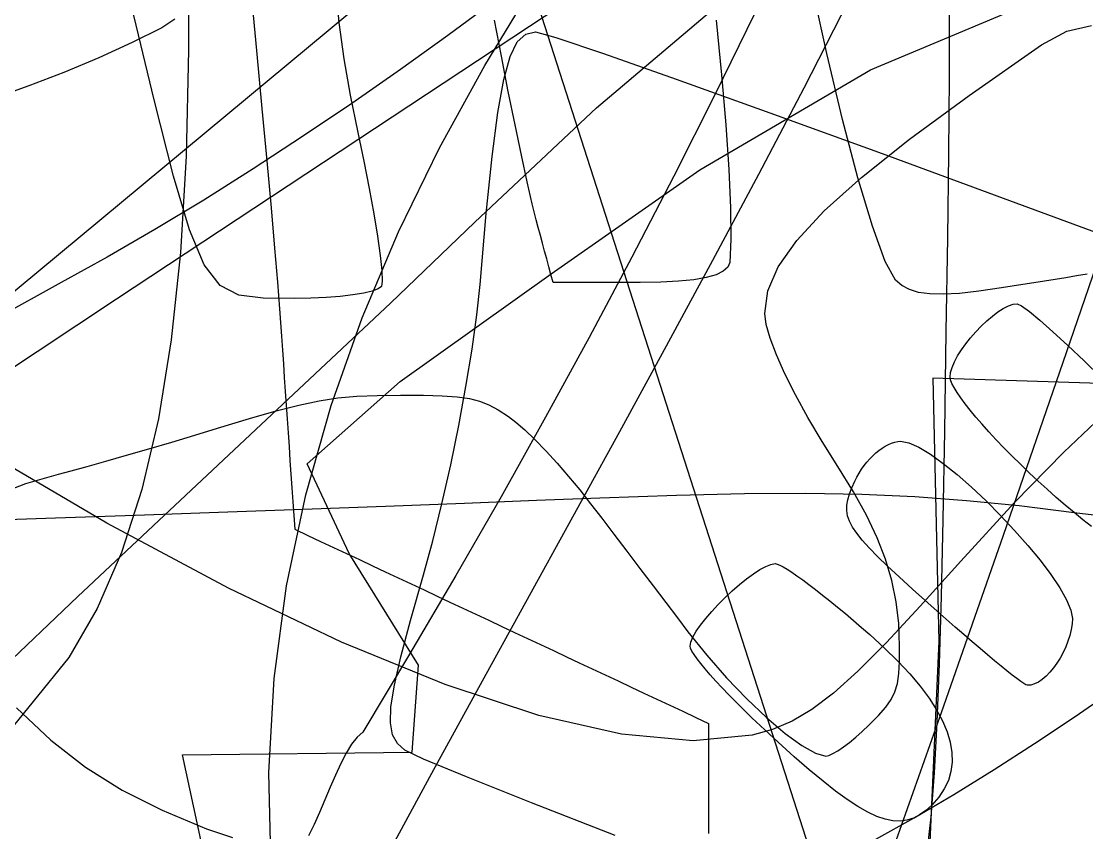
# Model space of a CAD drawing. Extents: x -75 to 75, y -75 to 75.
# Drawn here: x 22.84 to 42.37, y -41.61 to -26.73 of the extents above; entities that cross this region are included whole.
import ezdxf

# ---------------------------------------------------------------- set-up
doc = ezdxf.new("R2010")
doc.units = 0
for name, color, linetype in [('butterfly', 7, 'CONTINUOUS'), ('cat', 7, 'CONTINUOUS'), ('crown', 7, 'CONTINUOUS'), ('darth', 7, 'CONTINUOUS'), ('heart', 7, 'CONTINUOUS'), ('hellokitty', 7, 'CONTINUOUS'), ('ironman', 7, 'CONTINUOUS'), ('jackskellington', 7, 'CONTINUOUS'), ('mushroom', 7, 'CONTINUOUS'), ('nes', 7, 'CONTINUOUS'), ('skullbones', 7, 'CONTINUOUS'), ('star', 7, 'CONTINUOUS'), ('stormtrooper', 7, 'CONTINUOUS'), ('thundercats', 7, 'CONTINUOUS'), ('wolf', 7, 'CONTINUOUS')]:
    doc.layers.add(name, color=color, linetype=linetype)

msp = doc.modelspace()

# ---------------------------------------------------------------- linework, layer by layer
at = {"layer": 'butterfly', "color": 7}
for p, q in [((42.762757, -33.861479), (41.946105, -34.629384)), ((24.402195, -35.928272), (22.022627, -34.533163)), ((41.946105, -34.629384), (41.046981, -35.550565)), ((41.046981, -35.550565), (40.061052, -36.628395)), ((26.634615, -37.122851), (24.402195, -35.928272)), ((40.061052, -36.628395), (39.317445, -37.453632)), ((28.707365, -38.112234), (26.634615, -37.122851)), ((39.317445, -37.453632), (38.69526, -38.119053)), ((30.60792, -38.891769), (28.707365, -38.112234)), ((38.69526, -38.119053), (38.171744, -38.643636)), ((38.171744, -38.643636), (37.724139, -39.046367)), ((32.323758, -39.4568), (30.60792, -38.891769)), ((37.724139, -39.046367), (37.329694, -39.34622)), ((22.748524, -39.31699), (23.378069, -39.907007)), ((37.329694, -39.34622), (36.965653, -39.562176)), ((33.842362, -39.802669), (32.323758, -39.4568)), ((36.965653, -39.562176), (36.609263, -39.713213)), ((35.151204, -39.924728), (33.842362, -39.802669)), ((36.237765, -39.81831), (35.151204, -39.924728)), ((36.609263, -39.713213), (36.237765, -39.81831)), ((23.378069, -39.907007), (24.015519, -40.402061)), ((24.015519, -40.402061), (24.686185, -40.823828)), ((24.686185, -40.823828), (25.415377, -41.193985)), ((25.415377, -41.193985), (26.228406, -41.534207)), ((26.228406, -41.534207), (26.710756, -41.6946))]:
    msp.add_line(p, q, dxfattribs=at)
at = {"layer": 'cat', "color": 7}
for p, q in [((27.037754, -26.119726), (27.144889, -27.265043)), ((27.144889, -27.265043), (27.244346, -28.324217)), ((27.244346, -28.324217), (27.334494, -29.287811)), ((27.334494, -29.287811), (27.413714, -30.146385)), ((27.413714, -30.146385), (27.480493, -30.890495)), ((27.480493, -30.890495), (27.533204, -31.510715)), ((27.533204, -31.510715), (27.570336, -31.997608)), ((27.570336, -31.997608), (27.587749, -32.250448)), ((27.587749, -32.250448), (27.605162, -32.503288)), ((27.605162, -32.503288), (27.622575, -32.756128)), ((27.622575, -32.756128), (27.639988, -33.008968)), ((27.639988, -33.008968), (27.657401, -33.261816)), ((27.657401, -33.261816), (27.674814, -33.514657)), ((27.674814, -33.514657), (27.692228, -33.767497)), ((27.692228, -33.767497), (27.709641, -34.020337)), ((27.709641, -34.020337), (27.727054, -34.273174)), ((27.727054, -34.273174), (27.744467, -34.526017)), ((27.744467, -34.526017), (27.76188, -34.778865)), ((27.76188, -34.778865), (27.779293, -35.031705)), ((27.779293, -35.031705), (27.796706, -35.284545)), ((27.796706, -35.284545), (27.814119, -35.537386)), ((27.814119, -35.537386), (27.831532, -35.790226)), ((27.831532, -35.790226), (27.848946, -36.043074)), ((27.848946, -36.043074), (28.086074, -36.154329)), ((28.086074, -36.154329), (28.323213, -36.265592)), ((28.323213, -36.265592), (28.560339, -36.376844)), ((28.560339, -36.376844), (28.797476, -36.48811)), ((28.797476, -36.48811), (29.034605, -36.599362)), ((29.034605, -36.599362), (29.271739, -36.710626)), ((29.271739, -36.710626), (29.508868, -36.821878)), ((29.508868, -36.821878), (29.746002, -36.933144)), ((29.746002, -36.933144), (29.983131, -37.044396)), ((29.983131, -37.044396), (30.220268, -37.155662)), ((30.220268, -37.155662), (30.457397, -37.266914)), ((30.457397, -37.266914), (30.694531, -37.378177)), ((30.694531, -37.378177), (30.93166, -37.489432)), ((30.93166, -37.489432), (31.168797, -37.600695)), ((31.168797, -37.600695), (31.405923, -37.71195)), ((31.405923, -37.71195), (31.64306, -37.823211)), ((31.64306, -37.823211), (31.880186, -37.934465)), ((31.880186, -37.934465), (32.117326, -38.045717)), ((32.117326, -38.045717), (32.354455, -38.156983)), ((32.354455, -38.156983), (32.591592, -38.268235)), ((32.591592, -38.268235), (32.828718, -38.379502)), ((32.828718, -38.379502), (33.065858, -38.490754)), ((33.065858, -38.490754), (33.302984, -38.602017)), ((33.302984, -38.602017), (33.540121, -38.713272)), ((33.540121, -38.713272), (33.777247, -38.824535)), ((33.777247, -38.824535), (34.014385, -38.935787)), ((34.014385, -38.935787), (34.251513, -39.047042)), ((34.251513, -39.047042), (34.488645, -39.158305)), ((34.488645, -39.158305), (34.725774, -39.269557)), ((34.725774, -39.269557), (34.962911, -39.380823)), ((34.962911, -39.380823), (35.20004, -39.492075)), ((35.20004, -39.492075), (35.437174, -39.603341)), ((35.437174, -39.603341), (35.437174, -39.758705)), ((35.437174, -39.758705), (35.437174, -39.914062)), ((35.437174, -39.914062), (35.437174, -40.069429)), ((35.437174, -40.069429), (35.437174, -40.224795)), ((35.437174, -40.224795), (35.437174, -40.380164)), ((35.437174, -40.380164), (35.437174, -40.535527)), ((35.437174, -40.535527), (35.437174, -40.690896)), ((35.437174, -40.690896), (35.437174, -40.846262)), ((35.437174, -40.846262), (35.437174, -41.001628)), ((35.437174, -41.001628), (35.437174, -41.156994)), ((35.437174, -41.156994), (35.437174, -41.312361)), ((35.437174, -41.312361), (35.437174, -41.467727)), ((35.437174, -41.467727), (35.437174, -41.623093))]:
    msp.add_line(p, q, dxfattribs=at)
at = {"layer": 'crown', "color": 7}
for p, q in [((43.137159, -29.460359), (41.992367, -32.806375)), ((41.992367, -32.806375), (40.835224, -36.155091)), ((40.835224, -36.155091), (39.700296, -39.405981)), ((39.700296, -39.405981), (38.622153, -42.458516))]:
    msp.add_line(p, q, dxfattribs=at)
at = {"layer": 'darth', "color": 7}
for p, q in [((28.590294, -26.079173), (28.659647, -26.748379)), ((37.601217, -27.32004), (37.323886, -26.037241)), ((25.272528, -28.166644), (24.818035, -26.283886)), ((28.659647, -26.748379), (28.751307, -27.413907)), ((31.637647, -27.368294), (31.511807, -26.706297)), ((35.573126, -26.70797), (35.674681, -27.708217)), ((37.889042, -28.526681), (37.601217, -27.32004)), ((28.751307, -27.413907), (28.865997, -28.084105)), ((31.763899, -28.013558), (31.637647, -27.368294)), ((35.674681, -27.708217), (35.753867, -28.625193)), ((28.865997, -28.084105), (29.004438, -28.767312)), ((31.886934, -28.624355), (31.763899, -28.013558)), ((25.626501, -29.564971), (25.272528, -28.166644)), ((32.003122, -29.182952), (31.886934, -28.624355)), ((35.753867, -28.625193), (35.809484, -29.443437)), ((38.173313, -29.601185), (37.889042, -28.526681)), ((29.004438, -28.767312), (29.115413, -29.294796)), ((29.115413, -29.294796), (29.21366, -29.795566)), ((32.108843, -29.671622), (32.003122, -29.182952)), ((35.809484, -29.443437), (35.840331, -30.147474)), ((25.919397, -30.550807), (25.626501, -29.564971)), ((32.200461, -30.072632), (32.108843, -29.671622)), ((38.439993, -30.487569), (38.173313, -29.601185)), ((29.21366, -29.795566), (29.297407, -30.258041)), ((32.274355, -30.368251), (32.200461, -30.072632)), ((29.297407, -30.258041), (29.364881, -30.670641)), ((35.840331, -30.147474), (35.845214, -30.721836)), ((32.313033, -30.511897), (32.274355, -30.368251)), ((26.190661, -31.196082), (25.919397, -30.550807)), ((32.351712, -30.655542), (32.313033, -30.511897)), ((32.390393, -30.799188), (32.351712, -30.655542)), ((38.675045, -31.129851), (38.439993, -30.487569)), ((29.364881, -30.670641), (29.414306, -31.021785)), ((32.429072, -30.94283), (32.390393, -30.799188)), ((35.845214, -30.721836), (35.822918, -31.151054)), ((29.414306, -31.021785), (29.443914, -31.299889)), ((32.46775, -31.086476), (32.429072, -30.94283)), ((26.479736, -31.572742), (26.190661, -31.196082)), ((32.506429, -31.230121), (32.46775, -31.086476)), ((32.54511, -31.373767), (32.506429, -31.230121)), ((35.788967, -31.236776), (35.706047, -31.311125)), ((35.822918, -31.151054), (35.788967, -31.236776)), ((38.864424, -31.472042), (38.675045, -31.129851)), ((29.443914, -31.299889), (29.451929, -31.493381)), ((32.583789, -31.517412), (32.54511, -31.373767)), ((35.393602, -31.425634), (35.164231, -31.46576)), ((35.574232, -31.374086), (35.393602, -31.425634)), ((35.706047, -31.311125), (35.574232, -31.374086)), ((41.986022, -31.429537), (41.789327, -31.460736)), ((42.18272, -31.39834), (41.986022, -31.429537)), ((42.379417, -31.367143), (42.18272, -31.39834)), ((26.826067, -31.752718), (26.479736, -31.572742)), ((29.379994, -31.634834), (29.26982, -31.676027)), ((29.436576, -31.590677), (29.379994, -31.634834)), ((29.451929, -31.493381), (29.436576, -31.590677)), ((32.78387, -31.517412), (32.583789, -31.517412)), ((32.983952, -31.517412), (32.78387, -31.517412)), ((33.184033, -31.517412), (32.983952, -31.517412)), ((33.384115, -31.517412), (33.184033, -31.517412)), ((33.584199, -31.517412), (33.384115, -31.517412)), ((33.78428, -31.517412), (33.584199, -31.517412)), ((33.984362, -31.517412), (33.78428, -31.517412)), ((34.184443, -31.517412), (33.984362, -31.517412)), ((34.559576, -31.511655), (34.184443, -31.517412)), ((34.886197, -31.494439), (34.559576, -31.511655)), ((35.164231, -31.46576), (34.886197, -31.494439)), ((38.9791, -31.572194), (38.864424, -31.472042)), ((39.117468, -31.647937), (38.9791, -31.572194)), ((40.805842, -31.616723), (40.390081, -31.677345)), ((41.00254, -31.585527), (40.805842, -31.616723)), ((41.199237, -31.554327), (41.00254, -31.585527)), ((41.395932, -31.52313), (41.199237, -31.554327)), ((41.59263, -31.491933), (41.395932, -31.52313)), ((41.789327, -31.460736), (41.59263, -31.491933)), ((27.269097, -31.807952), (26.826067, -31.752718)), ((27.84827, -31.810492), (27.269097, -31.807952)), ((28.14316, -31.806004), (27.84827, -31.810492)), ((28.423551, -31.793135), (28.14316, -31.806004)), ((28.682927, -31.772815), (28.423551, -31.793135)), ((28.914773, -31.745919), (28.682927, -31.772815)), ((29.112577, -31.713356), (28.914773, -31.745919)), ((29.26982, -31.676027), (29.112577, -31.713356)), ((39.285966, -31.699756), (39.117468, -31.647937)), ((39.491034, -31.728125), (39.285966, -31.699756)), ((39.739116, -31.733515), (39.491034, -31.728125)), ((40.036651, -31.716441), (39.739116, -31.733515)), ((40.390081, -31.677345), (40.036651, -31.716441)), ((30.959772, -35.562627), (32.283535, -35.51183)), ((32.283535, -35.51183), (33.440342, -35.466122)), ((33.440342, -35.466122), (34.848633, -35.416182)), ((34.848633, -35.416182), (36.095751, -35.387921)), ((36.095751, -35.387921), (37.216382, -35.382389)), ((37.216382, -35.382389), (38.245206, -35.400677)), ((38.245206, -35.400677), (39.216909, -35.443829)), ((39.216909, -35.443829), (40.166171, -35.512914)), ((40.166171, -35.512914), (41.127674, -35.608997)), ((24.924363, -35.782823), (26.451347, -35.728614)), ((26.451347, -35.728614), (27.997217, -35.672714)), ((27.997217, -35.672714), (29.515511, -35.61682)), ((29.515511, -35.61682), (30.959772, -35.562627)), ((41.127674, -35.608997), (42.136102, -35.733146)), ((42.136102, -35.733146), (42.893756, -35.828275)), ((22.112891, -35.879394), (23.462724, -35.833648)), ((23.462724, -35.833648), (24.924363, -35.782823))]:
    msp.add_line(p, q, dxfattribs=at)
at = {"layer": 'heart', "color": 7}
for p, q in [((33.381611, -28.314836), (41.310292, -21.59442)), ((31.150292, -30.413864), (33.381611, -28.314836)), ((29.606889, -31.895531), (31.150292, -30.413864)), ((23.874251, -37.275364), (29.606889, -31.895531)), ((19.420432, -41.508697), (23.874251, -37.275364))]:
    msp.add_line(p, q, dxfattribs=at)
at = {"layer": 'hellokitty', "color": 7}
for p, q in [((42.15688, -39.475596), (42.888253, -38.970447)), ((41.414059, -39.9708), (42.15688, -39.475596)), ((40.668609, -40.449633), (41.414059, -39.9708)), ((39.929345, -40.905678), (40.668609, -40.449633)), ((39.205081, -41.332517), (39.929345, -40.905678)), ((38.504633, -41.723728), (39.205081, -41.332517))]:
    msp.add_line(p, q, dxfattribs=at)
at = {"layer": 'ironman', "color": 7}
for p, q in [((31.331448, -27.538113), (32.232067, -26.061323)), ((37.186275, -27.949581), (38.001815, -26.3601)), ((36.286163, -26.581348), (35.550788, -28.079195)), ((30.500647, -29.048442), (31.331448, -27.538113)), ((35.550788, -28.079195), (34.79894, -29.56897)), ((36.356722, -29.532264), (37.186275, -27.949581)), ((29.748404, -30.591667), (30.500647, -29.048442)), ((34.79894, -29.56897), (34.030849, -31.05056)), ((35.515604, -31.109234), (36.356722, -29.532264)), ((29.08346, -32.167141), (29.748404, -30.591667)), ((34.030849, -31.05056), (33.246757, -32.523842)), ((34.665378, -32.681582), (35.515604, -31.109234)), ((28.514556, -33.774216), (29.08346, -32.167141)), ((33.246757, -32.523842), (32.446897, -33.988702)), ((33.808492, -34.250393), (34.665378, -32.681582)), ((28.050429, -35.412248), (28.514556, -33.774216)), ((32.446897, -33.988702), (31.631506, -35.44502)), ((32.947396, -35.816754), (33.808492, -34.250393)), ((27.699823, -37.080588), (28.050429, -35.412248)), ((31.631506, -35.44502), (30.800825, -36.892673)), ((32.084543, -37.381756), (32.947396, -35.816754)), ((30.800825, -36.892673), (29.955089, -38.331549)), ((27.471475, -38.778589), (27.699823, -37.080588)), ((31.222383, -38.946483), (32.084543, -37.381756)), ((29.955089, -38.331549), (29.094532, -39.761524)), ((27.374128, -40.505611), (27.471475, -38.778589)), ((30.363369, -40.512024), (31.222383, -38.946483)), ((29.094532, -39.761524), (28.992395, -39.852634)), ((28.892204, -39.983709), (28.793463, -40.148042)), ((28.992395, -39.852634), (28.892204, -39.983709)), ((28.793463, -40.148042), (28.695678, -40.338931)), ((28.695678, -40.338931), (28.598354, -40.549672)), ((27.41652, -42.261), (27.374128, -40.505611)), ((28.598354, -40.549672), (28.500996, -40.773562)), ((29.509949, -42.079463), (30.363369, -40.512024)), ((28.500996, -40.773562), (28.403107, -41.0039)), ((28.403107, -41.0039), (28.304191, -41.233982)), ((28.304191, -41.233982), (28.203756, -41.457104)), ((28.203756, -41.457104), (28.101304, -41.666561))]:
    msp.add_line(p, q, dxfattribs=at)
at = {"layer": 'jackskellington', "color": 7}
for p, q in [((25.650794, -26.687647), (25.412173, -26.846998)), ((25.412173, -26.846998), (24.869261, -27.11857)), ((41.537729, -27.160446), (42.003825, -26.909545)), ((42.003825, -26.909545), (42.457692, -26.803689)), ((24.869261, -27.11857), (24.259061, -27.395368)), ((40.213088, -28.08666), (41.537729, -27.160446)), ((24.259061, -27.395368), (23.615499, -27.66476)), ((23.615499, -27.66476), (22.972504, -27.914112)), ((22.972504, -27.914112), (22.364004, -28.130788)), ((39.118661, -28.892263), (40.213088, -28.08666)), ((38.238004, -29.593238), (39.118661, -28.892263)), ((37.554665, -30.205556), (38.238004, -29.593238)), ((37.052196, -30.745196), (37.554665, -30.205556)), ((36.714151, -31.22814), (37.052196, -30.745196)), ((36.524082, -31.670363), (36.714151, -31.22814)), ((36.465544, -32.08784), (36.524082, -31.670363)), ((36.490662, -32.285249), (36.465544, -32.08784)), ((36.562589, -32.539215), (36.490662, -32.285249)), ((36.678269, -32.843349), (36.562589, -32.539215)), ((36.834643, -33.191264), (36.678269, -32.843349)), ((37.028659, -33.57657), (36.834643, -33.191264)), ((28.98806, -33.603971), (29.361232, -33.588308)), ((29.361232, -33.588308), (29.785575, -33.584103)), ((29.785575, -33.584103), (30.212411, -33.586361)), ((30.212411, -33.586361), (30.554182, -33.595194)), ((37.257262, -33.992882), (37.028659, -33.57657)), ((27.509389, -33.870635), (27.926723, -33.764384)), ((27.926723, -33.764384), (28.29569, -33.687515)), ((28.29569, -33.687515), (28.641175, -33.635541)), ((28.641175, -33.635541), (28.98806, -33.603971)), ((30.554182, -33.595194), (30.827819, -33.61399)), ((30.827819, -33.61399), (31.050253, -33.646068)), ((31.050253, -33.646068), (31.238416, -33.694765)), ((31.238416, -33.694765), (31.409236, -33.76341)), ((31.409236, -33.76341), (31.579642, -33.855338)), ((27.018802, -34.010755), (27.509389, -33.870635)), ((31.579642, -33.855338), (31.766569, -33.973877)), ((31.766569, -33.973877), (31.903563, -34.076854)), ((26.430081, -34.189233), (27.018802, -34.010755)), ((31.903563, -34.076854), (32.067604, -34.220658)), ((37.5174, -34.433804), (37.257262, -33.992882)), ((25.593027, -34.442979), (26.016376, -34.315648)), ((26.016376, -34.315648), (26.430081, -34.189233)), ((32.067604, -34.220658), (32.252511, -34.398732)), ((24.765156, -34.686539), (25.171974, -34.567763)), ((25.171974, -34.567763), (25.593027, -34.442979)), ((32.252511, -34.398732), (32.452098, -34.604514)), ((37.806023, -34.892951), (37.5174, -34.433804)), ((24.384514, -34.795852), (24.765156, -34.686539)), ((32.452098, -34.604514), (32.660192, -34.831441)), ((23.749514, -34.972252), (24.041986, -34.892242)), ((24.041986, -34.892242), (24.384514, -34.795852)), ((32.660192, -34.831441), (32.870603, -35.072952)), ((38.091463, -35.353924), (37.806023, -34.892951)), ((22.91878, -35.20624), (23.519037, -35.032419)), ((23.519037, -35.032419), (23.749514, -34.972252)), ((32.870603, -35.072952), (33.077156, -35.32249)), ((22.394893, -35.40865), (22.91878, -35.20624)), ((33.077156, -35.32249), (33.273664, -35.57349)), ((38.330683, -35.78617), (38.091463, -35.353924)), ((33.273664, -35.57349), (33.475826, -35.839798)), ((33.475826, -35.839798), (33.698578, -36.13321)), ((38.526195, -36.197026), (38.330683, -35.78617)), ((33.698578, -36.13321), (33.934603, -36.444095)), ((38.68052, -36.593822), (38.526195, -36.197026)), ((33.934603, -36.444095), (34.176589, -36.762809)), ((38.796172, -36.983893), (38.68052, -36.593822)), ((34.176589, -36.762809), (34.417212, -37.079716)), ((34.417212, -37.079716), (34.649153, -37.385179)), ((38.875662, -37.37457), (38.796172, -36.983893)), ((34.649153, -37.385179), (34.865098, -37.66956)), ((38.921515, -37.773189), (38.875662, -37.37457)), ((34.865098, -37.66956), (35.057729, -37.923222)), ((38.936247, -38.18708), (38.921515, -37.773189)), ((35.057729, -37.923222), (35.401831, -38.353071)), ((38.933707, -38.466858), (38.936247, -38.18708)), ((35.401831, -38.353071), (35.766118, -38.766905)), ((38.922757, -38.690358), (38.933707, -38.466858)), ((35.766118, -38.766905), (36.13647, -39.151992)), ((38.897808, -38.871629), (38.922757, -38.690358)), ((38.784028, -39.163667), (38.853387, -39.024715)), ((38.853387, -39.024715), (38.897808, -38.871629)), ((36.13647, -39.151992), (36.498756, -39.495603)), ((38.684254, -39.302532), (38.784028, -39.163667)), ((38.548595, -39.455355), (38.684254, -39.302532)), ((36.498756, -39.495603), (36.838862, -39.785013)), ((38.253636, -39.749597), (38.371577, -39.636186)), ((38.371577, -39.636186), (38.548595, -39.455355)), ((36.838862, -39.785013), (37.142657, -40.007495)), ((38.13484, -39.8554), (38.253636, -39.749597)), ((37.142657, -40.007495), (37.396019, -40.150316)), ((37.805597, -40.103998), (37.907595, -40.034916)), ((37.907595, -40.034916), (38.018418, -39.951276)), ((38.018418, -39.951276), (38.13484, -39.8554)), ((37.396019, -40.150316), (37.584829, -40.200752)), ((37.584829, -40.200752), (37.640988, -40.189237)), ((37.640988, -40.189237), (37.715653, -40.156212)), ((37.715653, -40.156212), (37.805597, -40.103998))]:
    msp.add_line(p, q, dxfattribs=at)
at = {"layer": 'mushroom', "color": 7}
for p, q in [((39.850001, -27.751656), (39.854234, -26.508086)), ((39.838147, -29.143387), (39.850001, -27.751656)), ((39.819323, -30.696162), (39.838147, -29.143387)), ((39.794234, -32.422863), (39.819323, -30.696162)), ((39.765286, -34.250935), (39.794234, -32.422863)), ((39.7367, -35.862091), (39.765286, -34.250935)), ((39.706045, -37.274943), (39.7367, -35.862091)), ((39.6709, -38.508093), (39.706045, -37.274943)), ((39.628834, -39.580154), (39.6709, -38.508093)), ((39.577422, -40.509729), (39.628834, -39.580154)), ((39.514238, -41.315428), (39.577422, -40.509729)), ((39.436853, -42.015862), (39.514238, -41.315428))]:
    msp.add_line(p, q, dxfattribs=at)
at = {"layer": 'nes', "color": 7}
for p, q in [((39.333125, -22.075047), (32.150408, -26.822434)), ((32.150408, -26.822434), (24.58234, -31.825178)), ((24.58234, -31.825178), (16.837726, -36.945282))]:
    msp.add_line(p, q, dxfattribs=at)
at = {"layer": 'skullbones', "color": 7}
for p, q in [((25.897919, -25.542302), (25.89933, -27.255515)), ((32.08283, -26.963347), (32.26308, -26.922109)), ((32.26308, -26.922109), (32.634171, -27.025177)), ((31.797159, -27.37338), (31.929476, -27.104868)), ((31.929476, -27.104868), (32.08283, -26.963347)), ((32.634171, -27.025177), (33.51241, -27.320573)), ((25.89933, -27.255515), (25.858415, -29.198832)), ((33.51241, -27.320573), (34.840537, -27.787583)), ((31.680012, -27.795593), (31.797159, -27.37338)), ((31.572175, -28.398216), (31.680012, -27.795593)), ((34.840537, -27.787583), (36.561279, -28.405497)), ((31.467778, -29.207962), (31.572175, -28.398216)), ((36.561279, -28.405497), (38.617375, -29.153604)), ((25.858415, -29.198832), (25.754078, -30.968182)), ((31.360965, -30.251535), (31.467778, -29.207962)), ((38.617375, -29.153604), (40.951556, -30.011187)), ((40.951556, -30.011187), (43.506559, -30.957537)), ((31.245869, -31.55565), (31.360965, -30.251535)), ((25.754078, -30.968182), (25.58469, -32.571834)), ((31.187362, -32.109421), (31.245869, -31.55565)), ((31.100099, -32.738819), (31.187362, -32.109421)), ((25.58469, -32.571834), (25.348623, -34.018053)), ((30.988325, -33.422), (31.100099, -32.738819)), ((30.85629, -34.137132), (30.988325, -33.422)), ((25.348623, -34.018053), (25.044248, -35.315107)), ((30.708239, -34.862366), (30.85629, -34.137132)), ((30.548416, -35.575872), (30.708239, -34.862366)), ((25.044248, -35.315107), (24.669937, -36.471262)), ((30.381073, -36.255805), (30.548416, -35.575872)), ((30.210455, -36.880326), (30.381073, -36.255805)), ((24.669937, -36.471262), (24.224061, -37.49478)), ((29.973072, -37.714798), (30.210455, -36.880326)), ((24.224061, -37.49478), (23.70499, -38.393932)), ((29.796037, -38.381059), (29.973072, -37.714798)), ((23.70499, -38.393932), (22.188033, -40.267994)), ((29.676976, -38.90139), (29.796037, -38.381059)), ((29.613516, -39.298078), (29.676976, -38.90139)), ((29.603271, -39.59341), (29.613516, -39.298078)), ((29.643891, -39.809668), (29.603271, -39.59341)), ((29.732994, -39.969141), (29.643891, -39.809668)), ((29.868207, -40.094112), (29.732994, -39.969141)), ((30.209826, -40.256533), (29.868207, -40.094112)), ((31.000152, -40.584018), (30.209826, -40.256533)), ((32.18817, -41.056814), (31.000152, -40.584018)), ((33.722849, -41.65517), (32.18817, -41.056814))]:
    msp.add_line(p, q, dxfattribs=at)
at = {"layer": 'star', "color": 7}
msp.add_line((29.276864, -16.983332), (47.49093, -73.695492), dxfattribs=at)
at = {"layer": 'stormtrooper', "color": 7}
for p, q in [((40.740561, -32.057227), (40.838874, -31.994244)), ((40.838874, -31.994244), (40.93212, -31.946664)), ((40.93212, -31.946664), (41.018378, -31.916582)), ((41.018378, -31.916582), (41.095738, -31.906083)), ((41.095738, -31.906083), (41.175195, -31.942964)), ((41.175195, -31.942964), (41.316859, -32.04744)), ((40.434384, -32.317653), (40.536399, -32.221026)), ((40.536399, -32.221026), (40.639097, -32.133517)), ((40.639097, -32.133517), (40.740561, -32.057227)), ((41.316859, -32.04744), (41.511437, -32.210254)), ((41.511437, -32.210254), (41.749639, -32.422152)), ((40.240071, -32.529899), (40.334969, -32.421308)), ((40.334969, -32.421308), (40.434384, -32.317653)), ((41.749639, -32.422152), (42.022172, -32.673885)), ((40.151609, -32.641326), (40.240071, -32.529899)), ((40.00165, -32.864329), (40.071494, -32.753503)), ((40.071494, -32.753503), (40.151609, -32.641326)), ((42.022172, -32.673885), (42.31975, -32.956195)), ((39.900428, -33.073569), (39.943986, -32.971717)), ((39.943986, -32.971717), (40.00165, -32.864329)), ((42.31975, -32.956195), (42.633079, -33.25983)), ((39.863288, -33.252289), (39.872883, -33.167788)), ((39.872883, -33.167788), (39.900428, -33.073569)), ((39.871642, -33.302617), (39.863288, -33.252289)), ((39.896167, -33.366682), (39.871642, -33.302617)), ((39.936053, -33.443505), (39.896167, -33.366682)), ((39.99046, -33.532112), (39.936053, -33.443505)), ((40.05856, -33.631519), (39.99046, -33.532112)), ((40.13953, -33.740753), (40.05856, -33.631519)), ((40.232542, -33.858838), (40.13953, -33.740753)), ((40.336769, -33.984794), (40.232542, -33.858838)), ((40.451388, -34.117644), (40.336769, -33.984794)), ((40.575569, -34.256413), (40.451388, -34.117644)), ((40.708487, -34.40012), (40.575569, -34.256413)), ((38.558388, -34.596383), (38.616653, -34.554247)), ((38.616653, -34.554247), (38.675183, -34.51757)), ((38.675183, -34.51757), (38.733544, -34.48672)), ((38.733544, -34.48672), (38.791306, -34.462082)), ((38.791306, -34.462082), (38.848041, -34.44402)), ((38.848041, -34.44402), (38.903317, -34.4329)), ((38.903317, -34.4329), (38.956702, -34.429119)), ((38.956702, -34.429119), (39.105005, -34.457826)), ((39.105005, -34.457826), (39.288776, -34.539674)), ((39.288776, -34.539674), (39.501809, -34.668257)), ((40.849313, -34.547787), (40.708487, -34.40012)), ((40.997223, -34.698443), (40.849313, -34.547787)), ((38.336567, -34.811978), (38.389473, -34.751769)), ((38.389473, -34.751769), (38.444368, -34.695517)), ((38.444368, -34.695517), (38.500815, -34.643596)), ((38.500815, -34.643596), (38.558388, -34.596383)), ((39.501809, -34.668257), (39.737882, -34.837164)), ((41.151392, -34.851106), (40.997223, -34.698443)), ((38.194059, -35.01261), (38.238427, -34.942774)), ((38.238427, -34.942774), (38.286075, -34.875772)), ((38.286075, -34.875772), (38.336567, -34.811978)), ((39.737882, -34.837164), (39.990784, -35.039986)), ((41.310992, -35.004798), (41.151392, -34.851106)), ((38.116877, -35.15929), (38.153399, -35.084907)), ((38.153399, -35.084907), (38.194059, -35.01261)), ((39.990784, -35.039986), (40.254301, -35.270316)), ((41.475194, -35.158545), (41.310992, -35.004798)), ((38.01929, -35.395146), (38.062721, -35.282511)), ((38.062721, -35.282511), (38.116877, -35.15929)), ((40.254301, -35.270316), (40.522215, -35.521742)), ((41.641903, -35.310183), (41.475194, -35.158545)), ((41.808818, -35.457706), (41.641903, -35.310183)), ((37.971146, -35.599596), (37.98822, -35.499929)), ((37.98822, -35.499929), (38.01929, -35.395146)), ((40.522215, -35.521742), (40.788311, -35.787861)), ((41.974883, -35.600338), (41.808818, -35.457706)), ((37.969735, -35.696872), (37.971146, -35.599596)), ((37.985567, -35.794498), (37.969735, -35.696872)), ((42.139018, -35.737309), (41.974883, -35.600338)), ((42.300155, -35.867851), (42.139018, -35.737309)), ((38.020323, -35.895204), (37.985567, -35.794498)), ((38.07563, -36.00172), (38.020323, -35.895204)), ((40.788311, -35.787861), (41.046377, -36.06226)), ((42.45722, -35.99119), (42.300155, -35.867851)), ((38.153128, -36.116782), (38.07563, -36.00172)), ((38.254452, -36.243122), (38.153128, -36.116782)), ((41.046377, -36.06226), (41.290198, -36.338533)), ((38.38124, -36.383474), (38.254452, -36.243122)), ((38.53513, -36.540567), (38.38124, -36.383474)), ((41.290198, -36.338533), (41.51356, -36.61027)), ((36.485057, -36.722801), (36.579483, -36.685703)), ((36.579483, -36.685703), (36.657517, -36.67289)), ((36.657517, -36.67289), (36.691869, -36.679748)), ((36.691869, -36.679748), (36.740239, -36.699644)), ((36.740239, -36.699644), (36.801738, -36.731939)), ((38.717762, -36.717139), (38.53513, -36.540567)), ((38.930772, -36.91592), (38.717762, -36.717139)), ((41.51356, -36.61027), (41.710246, -36.871063)), ((36.132999, -36.951164), (36.258858, -36.8584)), ((36.258858, -36.8584), (36.377194, -36.781325)), ((36.377194, -36.781325), (36.485057, -36.722801)), ((36.801738, -36.731939), (36.87548, -36.775952)), ((36.87548, -36.775952), (36.960573, -36.831013)), ((36.960573, -36.831013), (37.056128, -36.896455)), ((37.056128, -36.896455), (37.161256, -36.971613)), ((41.710246, -36.871063), (41.874042, -37.1145)), ((35.870538, -37.172271), (36.002572, -37.056743)), ((36.002572, -37.056743), (36.132999, -36.951164)), ((37.161256, -36.971613), (37.27507, -37.05582)), ((37.27507, -37.05582), (37.396677, -37.148403)), ((39.1758, -37.139646), (38.930772, -36.91592)), ((35.613467, -37.421696), (35.739849, -37.294876)), ((35.739849, -37.294876), (35.870538, -37.172271)), ((37.396677, -37.148403), (37.525192, -37.248696)), ((37.525192, -37.248696), (37.659728, -37.356037)), ((39.45448, -37.391044), (39.1758, -37.139646)), ((41.874042, -37.1145), (41.998733, -37.334179)), ((35.494341, -37.549859), (35.613467, -37.421696)), ((37.659728, -37.356037), (37.799388, -37.46975)), ((37.799388, -37.46975), (37.94329, -37.589172)), ((39.625425, -37.544073), (39.45448, -37.391044)), ((41.998733, -37.334179), (42.078106, -37.523685)), ((35.289696, -37.798742), (35.385434, -37.676497)), ((35.385434, -37.676497), (35.494341, -37.549859)), ((37.94329, -37.589172), (38.090543, -37.713632)), ((39.79315, -37.692911), (39.625425, -37.544073)), ((39.956715, -37.8368), (39.79315, -37.692911)), ((42.078106, -37.523685), (42.105933, -37.676613)), ((42.105933, -37.676613), (42.100401, -37.778171)), ((35.21009, -37.913725), (35.289696, -37.798742)), ((38.090543, -37.713632), (38.240256, -37.842467)), ((38.240256, -37.842467), (38.391541, -37.975004)), ((40.115185, -37.974956), (39.956715, -37.8368)), ((42.084427, -37.882793), (42.058915, -37.989112)), ((42.100401, -37.778171), (42.084427, -37.882793)), ((35.111086, -38.110431), (35.149567, -38.018579)), ((35.149567, -38.018579), (35.21009, -37.913725)), ((38.391541, -37.975004), (38.66184, -38.222185)), ((40.267628, -38.106607), (40.115185, -37.974956)), ((42.058915, -37.989112), (42.024783, -38.095761)), ((35.097596, -38.186419), (35.111086, -38.110431)), ((35.10595, -38.224127), (35.097596, -38.186419)), ((35.130475, -38.275689), (35.10595, -38.224127)), ((35.170361, -38.340205), (35.130475, -38.275689)), ((38.66184, -38.222185), (38.90551, -38.462325)), ((40.413102, -38.230977), (40.267628, -38.106607)), ((40.550677, -38.347292), (40.413102, -38.230977)), ((41.98296, -38.201371), (41.93437, -38.304577)), ((42.024783, -38.095761), (41.98296, -38.201371)), ((35.224768, -38.416769), (35.170361, -38.340205)), ((35.292871, -38.504481), (35.224768, -38.416769)), ((38.90551, -38.462325), (39.122564, -38.695458)), ((40.679415, -38.45477), (40.550677, -38.347292)), ((40.79838, -38.552642), (40.679415, -38.45477)), ((41.879932, -38.404007), (41.820572, -38.4983)), ((41.93437, -38.304577), (41.879932, -38.404007)), ((35.373841, -38.602435), (35.292871, -38.504481)), ((35.466853, -38.709733), (35.373841, -38.602435)), ((40.906638, -38.640131), (40.79838, -38.552642)), ((41.003254, -38.716458), (40.906638, -38.640131)), ((41.690758, -38.665997), (41.622153, -38.736668)), ((41.757205, -38.586085), (41.690758, -38.665997)), ((41.820572, -38.4983), (41.757205, -38.586085)), ((35.571083, -38.825469), (35.466853, -38.709733)), ((35.685699, -38.948741), (35.571083, -38.825469)), ((39.122564, -38.695458), (39.313011, -38.921605)), ((41.087294, -38.78085), (41.003254, -38.716458)), ((41.157819, -38.83253), (41.087294, -38.78085)), ((41.213893, -38.870723), (41.157819, -38.83253)), ((41.482143, -38.844815), (41.412586, -38.879557)), ((41.552306, -38.79673), (41.482143, -38.844815)), ((41.622153, -38.736668), (41.552306, -38.79673)), ((35.80988, -39.078648), (35.685699, -38.948741)), ((39.313011, -38.921605), (39.476866, -39.140799)), ((41.254584, -38.894656), (41.213893, -38.870723)), ((41.278968, -38.903546), (41.254584, -38.894656)), ((41.344554, -38.899595), (41.278968, -38.903546)), ((41.412586, -38.879557), (41.344554, -38.899595)), ((35.942798, -39.214284), (35.80988, -39.078648)), ((36.083624, -39.354752), (35.942798, -39.214284)), ((39.476866, -39.140799), (39.614134, -39.353067)), ((36.231534, -39.499142), (36.083624, -39.354752)), ((39.614134, -39.353067), (39.724827, -39.558437)), ((36.385703, -39.646558), (36.231534, -39.499142)), ((36.5453, -39.796096), (36.385703, -39.646558)), ((39.724827, -39.558437), (39.808954, -39.756938)), ((36.709502, -39.946851), (36.5453, -39.796096)), ((39.808954, -39.756938), (39.866528, -39.948601)), ((37.007481, -40.214121), (36.709502, -39.946851)), ((39.866528, -39.948601), (39.897558, -40.133448)), ((37.281762, -40.452342), (37.007481, -40.214121)), ((39.897558, -40.133448), (39.902045, -40.31151)), ((39.902045, -40.31151), (39.880004, -40.482819)), ((37.533941, -40.662146), (37.281762, -40.452342)), ((39.880004, -40.482819), (39.831464, -40.6474)), ((37.765615, -40.844188), (37.533941, -40.662146)), ((39.756421, -40.805281), (39.654886, -40.95649)), ((39.831464, -40.6474), (39.756421, -40.805281)), ((37.978376, -40.999119), (37.765615, -40.844188)), ((38.173821, -41.127593), (37.978376, -40.999119)), ((39.654886, -40.95649), (39.52687, -41.101058)), ((38.353546, -41.230268), (38.173821, -41.127593)), ((39.41684, -41.201196), (39.305447, -41.281418)), ((39.52687, -41.101058), (39.41684, -41.201196)), ((38.519145, -41.307791), (38.353546, -41.230268)), ((38.672214, -41.360818), (38.519145, -41.307791)), ((38.814347, -41.390006), (38.672214, -41.360818)), ((38.947144, -41.396017), (38.814347, -41.390006)), ((39.072196, -41.379479), (38.947144, -41.396017)), ((39.191099, -41.341063), (39.072196, -41.379479)), ((39.305447, -41.281418), (39.191099, -41.341063))]:
    msp.add_line(p, q, dxfattribs=at)
at = {"layer": 'thundercats', "color": 7}
for p, q in [((31.49083, -26.370365), (30.654289, -26.990881)), ((30.654289, -26.990881), (29.786834, -27.613912)), ((29.786834, -27.613912), (28.89703, -28.233201)), ((28.89703, -28.233201), (27.993442, -28.842504)), ((27.993442, -28.842504), (27.084633, -29.435563)), ((27.084633, -29.435563), (26.179171, -30.006135)), ((26.179171, -30.006135), (25.28562, -30.547962)), ((25.28562, -30.547962), (24.412545, -31.054796)), ((24.412545, -31.054796), (23.568512, -31.520387)), ((23.568512, -31.520387), (22.297996, -32.219598))]:
    msp.add_line(p, q, dxfattribs=at)
at = {"layer": 'wolf', "color": 7}
for p, q in [((38.404303, -27.615162), (41.778504, -26.200458)), ((28.858424, -26.570805), (20.788794, -33.273198)), ((35.276262, -29.452183), (38.404303, -27.615162)), ((32.548853, -31.359433), (35.276262, -29.452183)), ((29.784198, -33.333402), (32.548853, -31.359433)), ((28.078569, -34.844095), (29.784198, -33.333402)), ((43.54182, -33.396733), (39.545731, -33.270594)), ((39.545731, -33.270594), (39.65901, -38.095724)), ((28.849594, -36.484379), (28.078569, -34.844095)), ((30.116656, -38.536335), (28.849594, -36.484379)), ((39.65901, -38.095724), (39.220386, -47.808842)), ((29.998698, -40.132404), (30.116656, -38.536335)), ((25.788217, -40.178502), (29.998698, -40.132404)), ((26.508338, -43.498355), (25.788217, -40.178502))]:
    msp.add_line(p, q, dxfattribs=at)

doc.saveas('drawing.dxf')
